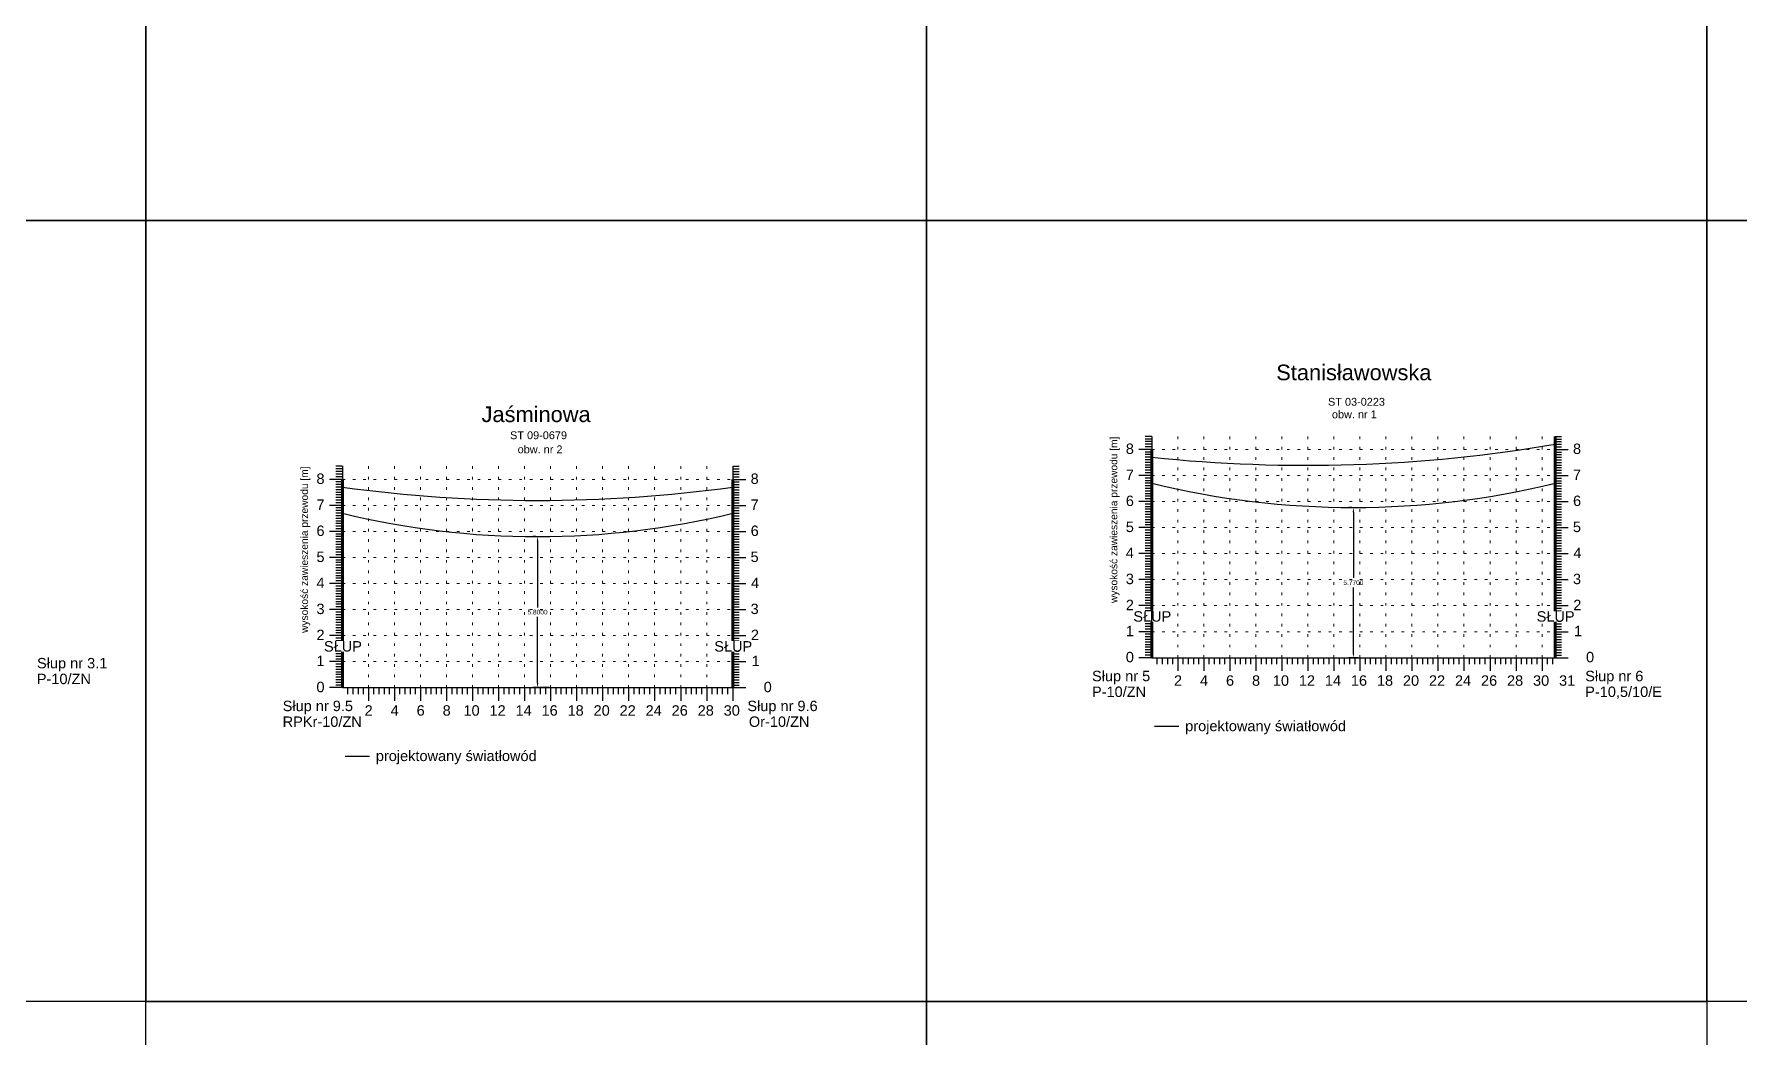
# Model space of a CAD drawing. Header units: metres. Extents: x -155 to 1812, y 681 to 886.
# Drawn here: x 560.3 to 625.8, y 799.2 to 837.7 of the extents above; entities that cross this region are included whole.
import ezdxf

# ---------------------------------------------------------------- set-up
doc = ezdxf.new("R2010")
doc.units = ezdxf.units.M
doc.header["$MEASUREMENT"] = 0
doc.linetypes.add('ACAD_ISO07W100', pattern=[3, 0, -3])
doc.layers.add('ramka', color=7, linetype='Continuous', plot=False)
doc.styles.get("Standard").update_dxf_attribs({"font": 'arial.ttf'})
doc.dimstyles.get("Standard").update_dxf_attribs({"dimtxt": 0.18, "dimasz": 0.18, "dimexe": 0.18, "dimexo": 0.0625, "dimgap": 0.09, "dimtad": 0, "dimtih": 1, "dimtoh": 1, "dimdec": 4, "dimzin": 0, "dimdsep": 46, "dimtxsty": 'Standard', "dimcen": 0.09, "dimadec": 0, "dimazin": 0, "dimtfac": 1, "dimtdec": 4, "dimtofl": 0, "dimtmove": 0, "dimatfit": 3, "dimfxl": 1, "dimtolj": 1, "dimtzin": 0, "dimarcsym": 0})

# ---------------------------------------------------------------- blocks, each defined once
blk = doc.blocks.new('*D335')
at = {"color": 0, "lineweight": -2}
for p, q in [((579.538, 818.377), (579.42, 818.377)), ((579.6, 818.197), (579.6, 815.658)), ((579.6, 812.757), (579.6, 815.295)), ((580.038, 812.577), (579.42, 812.577))]:
    blk.add_line(p, q, dxfattribs=at)
at = {"color": 0}
for points in [[(579.63, 818.197), (579.57, 818.197), (579.6, 818.377)], [(579.57, 812.757), (579.63, 812.757), (579.6, 812.577)]]:
    blk.add_solid(points, dxfattribs=at)
at = {"layer": 'Defpoints', "color": 0}
for p in [(579.6, 818.377), (579.6, 812.577), (580.1, 812.577)]:
    blk.add_point(p, dxfattribs=at)
at = {"color": 0, "lineweight": 25, "insert": (579.6, 815.477), "char_height": 0.18, "attachment_point": 5}
blk.add_mtext('\\A1;5.8000', dxfattribs=at)
blk = doc.blocks.new('*D346')
at = {"color": 0, "lineweight": -2}
for p, q in [((610.893, 819.495), (610.775, 819.495)), ((610.955, 819.315), (610.955, 816.792)), ((610.955, 813.905), (610.955, 816.428)), ((611.143, 813.725), (610.775, 813.725))]:
    blk.add_line(p, q, dxfattribs=at)
at = {"color": 0}
for points in [[(610.985, 819.315), (610.925, 819.315), (610.955, 819.495)], [(610.925, 813.905), (610.985, 813.905), (610.955, 813.725)]]:
    blk.add_solid(points, dxfattribs=at)
at = {"layer": 'Defpoints', "color": 0}
for p in [(610.955, 819.495), (610.955, 813.725), (611.205, 813.725)]:
    blk.add_point(p, dxfattribs=at)
at = {"color": 0, "lineweight": 25, "insert": (610.955, 816.61), "char_height": 0.18, "attachment_point": 5}
blk.add_mtext('\\A1;5.7700', dxfattribs=at)

msp = doc.modelspace()

# ---------------------------------------------------------------- linework, layer by layer
for p, q in [((603.2051, 821.72519), (602.7051, 821.72519)), ((603.2051, 821.72519), (602.7051, 821.72519)), ((603.2051, 822.22519), (602.9551, 822.22519)), ((603.2051, 822.12519), (602.9551, 822.12519)), ((603.2051, 822.02519), (602.9551, 822.02519)), ((603.2051, 821.92519), (602.9551, 821.92519)), ((603.2051, 821.82519), (602.9551, 821.82519)), ((603.2051, 821.62519), (602.9551, 821.62519)), ((603.2051, 822.22519), (603.2051, 813.72519)), ((618.7051, 822.22519), (618.7051, 813.72519)), ((618.7051, 822.22519), (618.9551, 822.22519)), ((618.7051, 822.12519), (618.9551, 822.12519)), ((618.7051, 822.02519), (618.9551, 822.02519)), ((618.7051, 821.92519), (618.9551, 821.92519)), ((618.7051, 821.82519), (618.9551, 821.82519)), ((618.7051, 821.72519), (619.2051, 821.72519)), ((618.7051, 821.72519), (619.2051, 821.72519)), ((618.7051, 821.62519), (618.9551, 821.62519)), ((572.10045, 821.07657), (571.85045, 821.07657)), ((572.10045, 820.97657), (571.85045, 820.97657)), ((572.10045, 821.07657), (572.10045, 812.57657)), ((587.10045, 821.07657), (587.10045, 812.57657)), ((587.10045, 821.07657), (587.35045, 821.07657)), ((587.10045, 820.97657), (587.35045, 820.97657)), ((603.2051, 821.52519), (602.9551, 821.52519)), ((603.2051, 821.42519), (602.9551, 821.42519)), ((603.2051, 821.32519), (602.9551, 821.32519)), ((603.2051, 821.22519), (602.9551, 821.22519)), ((603.2051, 821.12519), (602.9551, 821.12519)), ((603.2051, 821.02519), (602.9551, 821.02519)), ((618.7051, 821.52519), (618.9551, 821.52519)), ((618.7051, 821.42519), (618.9551, 821.42519)), ((618.7051, 821.32519), (618.9551, 821.32519)), ((618.7051, 821.22519), (618.9551, 821.22519)), ((618.7051, 821.12519), (618.9551, 821.12519)), ((618.7051, 821.02519), (618.9551, 821.02519)), ((572.10045, 820.57657), (571.60045, 820.57657)), ((572.10045, 820.57657), (571.60045, 820.57657)), ((572.10045, 820.87657), (571.85045, 820.87657)), ((572.10045, 820.77657), (571.85045, 820.77657)), ((572.10045, 820.67657), (571.85045, 820.67657)), ((572.10045, 820.47657), (571.85045, 820.47657)), ((572.10045, 820.37657), (571.85045, 820.37657)), ((587.10045, 820.87657), (587.35045, 820.87657)), ((587.10045, 820.77657), (587.35045, 820.77657)), ((587.10045, 820.67657), (587.35045, 820.67657)), ((587.10045, 820.57657), (587.60045, 820.57657)), ((587.10045, 820.57657), (587.60045, 820.57657)), ((587.10045, 820.47657), (587.35045, 820.47657)), ((587.10045, 820.37657), (587.35045, 820.37657)), ((603.2051, 820.72519), (602.7051, 820.72519)), ((603.2051, 820.72519), (602.7051, 820.72519)), ((603.2051, 820.92519), (602.9551, 820.92519)), ((603.2051, 820.82519), (602.9551, 820.82519)), ((603.2051, 820.62519), (602.9551, 820.62519)), ((603.2051, 820.52519), (602.9551, 820.52519)), ((603.2051, 820.42519), (602.9551, 820.42519)), ((603.2051, 820.32519), (602.9551, 820.32519)), ((618.7051, 820.92519), (618.9551, 820.92519)), ((618.7051, 820.82519), (618.9551, 820.82519)), ((618.7051, 820.72519), (619.2051, 820.72519)), ((618.7051, 820.72519), (619.2051, 820.72519)), ((618.7051, 820.62519), (618.9551, 820.62519)), ((618.7051, 820.52519), (618.9551, 820.52519)), ((618.7051, 820.42519), (618.9551, 820.42519)), ((618.7051, 820.32519), (618.9551, 820.32519)), ((572.10045, 820.27657), (571.85045, 820.27657)), ((572.10045, 820.17657), (571.85045, 820.17657)), ((572.10045, 820.07657), (571.85045, 820.07657)), ((572.10045, 819.97657), (571.85045, 819.97657)), ((572.10045, 819.87657), (571.85045, 819.87657)), ((572.10045, 819.77657), (571.85045, 819.77657)), ((572.10045, 819.67657), (571.85045, 819.67657)), ((587.10045, 820.27657), (587.35045, 820.27657)), ((587.10045, 820.17657), (587.35045, 820.17657)), ((587.10045, 820.07657), (587.35045, 820.07657)), ((587.10045, 819.97657), (587.35045, 819.97657)), ((587.10045, 819.87657), (587.35045, 819.87657)), ((587.10045, 819.77657), (587.35045, 819.77657)), ((587.10045, 819.67657), (587.35045, 819.67657)), ((603.2051, 819.72519), (602.7051, 819.72519)), ((603.2051, 819.72519), (602.7051, 819.72519)), ((603.2051, 820.22519), (602.9551, 820.22519)), ((603.2051, 820.12519), (602.9551, 820.12519)), ((603.2051, 820.02519), (602.9551, 820.02519)), ((603.2051, 819.92519), (602.9551, 819.92519)), ((603.2051, 819.82519), (602.9551, 819.82519)), ((618.7051, 820.22519), (618.9551, 820.22519)), ((618.7051, 820.12519), (618.9551, 820.12519)), ((618.7051, 820.02519), (618.9551, 820.02519)), ((618.7051, 819.92519), (618.9551, 819.92519)), ((618.7051, 819.82519), (618.9551, 819.82519)), ((618.7051, 819.72519), (619.2051, 819.72519)), ((618.7051, 819.72519), (619.2051, 819.72519)), ((572.10045, 819.57657), (571.60045, 819.57657)), ((572.10045, 819.57657), (571.60045, 819.57657)), ((572.10045, 819.47657), (571.85045, 819.47657)), ((572.10045, 819.37657), (571.85045, 819.37657)), ((572.10045, 819.27657), (571.85045, 819.27657)), ((572.10045, 819.17657), (571.85045, 819.17657)), ((572.10045, 819.07657), (571.85045, 819.07657)), ((587.10045, 819.57657), (587.60045, 819.57657)), ((587.10045, 819.57657), (587.60045, 819.57657)), ((587.10045, 819.47657), (587.35045, 819.47657)), ((587.10045, 819.37657), (587.35045, 819.37657)), ((587.10045, 819.27657), (587.35045, 819.27657)), ((587.10045, 819.17657), (587.35045, 819.17657)), ((587.10045, 819.07657), (587.35045, 819.07657)), ((603.2051, 819.62519), (602.9551, 819.62519)), ((603.2051, 819.52519), (602.9551, 819.52519)), ((603.2051, 819.42519), (602.9551, 819.42519)), ((603.2051, 819.32519), (602.9551, 819.32519)), ((603.2051, 819.22519), (602.9551, 819.22519)), ((603.2051, 819.12519), (602.9551, 819.12519)), ((603.2051, 819.02519), (602.9551, 819.02519)), ((618.7051, 819.62519), (618.9551, 819.62519)), ((618.7051, 819.52519), (618.9551, 819.52519)), ((618.7051, 819.42519), (618.9551, 819.42519)), ((618.7051, 819.32519), (618.9551, 819.32519)), ((618.7051, 819.22519), (618.9551, 819.22519)), ((618.7051, 819.12519), (618.9551, 819.12519)), ((618.7051, 819.02519), (618.9551, 819.02519)), ((572.10045, 818.57657), (571.60045, 818.57657)), ((572.10045, 818.57657), (571.60045, 818.57657)), ((572.10045, 818.97657), (571.85045, 818.97657)), ((572.10045, 818.87657), (571.85045, 818.87657)), ((572.10045, 818.77657), (571.85045, 818.77657)), ((572.10045, 818.67657), (571.85045, 818.67657)), ((572.10045, 818.47657), (571.85045, 818.47657)), ((572.10045, 818.37657), (571.85045, 818.37657)), ((587.10045, 818.97657), (587.35045, 818.97657)), ((587.10045, 818.87657), (587.35045, 818.87657)), ((587.10045, 818.77657), (587.35045, 818.77657)), ((587.10045, 818.67657), (587.35045, 818.67657)), ((587.10045, 818.57657), (587.60045, 818.57657)), ((587.10045, 818.57657), (587.60045, 818.57657)), ((587.10045, 818.47657), (587.35045, 818.47657)), ((587.10045, 818.37657), (587.35045, 818.37657)), ((603.2051, 818.72519), (602.7051, 818.72519)), ((603.2051, 818.72519), (602.7051, 818.72519)), ((603.2051, 818.92519), (602.9551, 818.92519)), ((603.2051, 818.82519), (602.9551, 818.82519)), ((603.2051, 818.62519), (602.9551, 818.62519)), ((603.2051, 818.52519), (602.9551, 818.52519)), ((603.2051, 818.42519), (602.9551, 818.42519)), ((618.7051, 818.92519), (618.9551, 818.92519)), ((618.7051, 818.82519), (618.9551, 818.82519)), ((618.7051, 818.72519), (619.2051, 818.72519)), ((618.7051, 818.72519), (619.2051, 818.72519)), ((618.7051, 818.62519), (618.9551, 818.62519)), ((618.7051, 818.52519), (618.9551, 818.52519)), ((618.7051, 818.42519), (618.9551, 818.42519)), ((572.10045, 818.27657), (571.85045, 818.27657)), ((572.10045, 818.17657), (571.85045, 818.17657)), ((572.10045, 818.07657), (571.85045, 818.07657)), ((572.10045, 817.97657), (571.85045, 817.97657)), ((572.10045, 817.87657), (571.85045, 817.87657)), ((572.10045, 817.77657), (571.85045, 817.77657)), ((572.10045, 817.67657), (571.85045, 817.67657)), ((587.10045, 818.27657), (587.35045, 818.27657)), ((587.10045, 818.17657), (587.35045, 818.17657)), ((587.10045, 818.07657), (587.35045, 818.07657)), ((587.10045, 817.97657), (587.35045, 817.97657)), ((587.10045, 817.87657), (587.35045, 817.87657)), ((587.10045, 817.77657), (587.35045, 817.77657)), ((587.10045, 817.67657), (587.35045, 817.67657)), ((603.2051, 817.72519), (602.7051, 817.72519)), ((603.2051, 817.72519), (602.7051, 817.72519)), ((603.2051, 818.32519), (602.9551, 818.32519)), ((603.2051, 818.22519), (602.9551, 818.22519)), ((603.2051, 818.12519), (602.9551, 818.12519)), ((603.2051, 818.02519), (602.9551, 818.02519)), ((603.2051, 817.92519), (602.9551, 817.92519)), ((603.2051, 817.82519), (602.9551, 817.82519)), ((618.7051, 818.32519), (618.9551, 818.32519)), ((618.7051, 818.22519), (618.9551, 818.22519)), ((618.7051, 818.12519), (618.9551, 818.12519)), ((618.7051, 818.02519), (618.9551, 818.02519)), ((618.7051, 817.92519), (618.9551, 817.92519)), ((618.7051, 817.82519), (618.9551, 817.82519)), ((618.7051, 817.72519), (619.2051, 817.72519)), ((618.7051, 817.72519), (619.2051, 817.72519)), ((572.10045, 817.57657), (571.60045, 817.57657)), ((572.10045, 817.57657), (571.60045, 817.57657)), ((572.10045, 817.47657), (571.85045, 817.47657)), ((572.10045, 817.37657), (571.85045, 817.37657)), ((572.10045, 817.27657), (571.85045, 817.27657)), ((572.10045, 817.17657), (571.85045, 817.17657)), ((572.10045, 817.07657), (571.85045, 817.07657)), ((587.10045, 817.57657), (587.60045, 817.57657)), ((587.10045, 817.57657), (587.60045, 817.57657)), ((587.10045, 817.47657), (587.35045, 817.47657)), ((587.10045, 817.37657), (587.35045, 817.37657)), ((587.10045, 817.27657), (587.35045, 817.27657)), ((587.10045, 817.17657), (587.35045, 817.17657)), ((587.10045, 817.07657), (587.35045, 817.07657)), ((603.2051, 817.62519), (602.9551, 817.62519)), ((603.2051, 817.52519), (602.9551, 817.52519)), ((603.2051, 817.42519), (602.9551, 817.42519)), ((603.2051, 817.32519), (602.9551, 817.32519)), ((603.2051, 817.22519), (602.9551, 817.22519)), ((603.2051, 817.12519), (602.9551, 817.12519)), ((603.2051, 817.02519), (602.9551, 817.02519)), ((618.7051, 817.62519), (618.9551, 817.62519)), ((618.7051, 817.52519), (618.9551, 817.52519)), ((618.7051, 817.42519), (618.9551, 817.42519)), ((618.7051, 817.32519), (618.9551, 817.32519)), ((618.7051, 817.22519), (618.9551, 817.22519)), ((618.7051, 817.12519), (618.9551, 817.12519)), ((618.7051, 817.02519), (618.9551, 817.02519)), ((572.10045, 816.57657), (571.60045, 816.57657)), ((572.10045, 816.57657), (571.60045, 816.57657)), ((572.10045, 816.97657), (571.85045, 816.97657)), ((572.10045, 816.87657), (571.85045, 816.87657)), ((572.10045, 816.77657), (571.85045, 816.77657)), ((572.10045, 816.67657), (571.85045, 816.67657)), ((572.10045, 816.47657), (571.85045, 816.47657)), ((572.10045, 816.37657), (571.85045, 816.37657)), ((587.10045, 816.97657), (587.35045, 816.97657)), ((587.10045, 816.87657), (587.35045, 816.87657)), ((587.10045, 816.77657), (587.35045, 816.77657)), ((587.10045, 816.67657), (587.35045, 816.67657)), ((587.10045, 816.57657), (587.60045, 816.57657)), ((587.10045, 816.57657), (587.60045, 816.57657)), ((587.10045, 816.47657), (587.35045, 816.47657)), ((587.10045, 816.37657), (587.35045, 816.37657)), ((603.2051, 816.72519), (602.7051, 816.72519)), ((603.2051, 816.72519), (602.7051, 816.72519)), ((603.2051, 816.92519), (602.9551, 816.92519)), ((603.2051, 816.82519), (602.9551, 816.82519)), ((603.2051, 816.62519), (602.9551, 816.62519)), ((603.2051, 816.52519), (602.9551, 816.52519)), ((603.2051, 816.42519), (602.9551, 816.42519)), ((618.7051, 816.92519), (618.9551, 816.92519)), ((618.7051, 816.82519), (618.9551, 816.82519)), ((618.7051, 816.72519), (619.2051, 816.72519)), ((618.7051, 816.72519), (619.2051, 816.72519)), ((618.7051, 816.62519), (618.9551, 816.62519)), ((618.7051, 816.52519), (618.9551, 816.52519)), ((618.7051, 816.42519), (618.9551, 816.42519)), ((572.10045, 816.27657), (571.85045, 816.27657)), ((572.10045, 816.17657), (571.85045, 816.17657)), ((572.10045, 816.07657), (571.85045, 816.07657)), ((572.10045, 815.97657), (571.85045, 815.97657)), ((572.10045, 815.87657), (571.85045, 815.87657)), ((572.10045, 815.77657), (571.85045, 815.77657)), ((587.10045, 816.27657), (587.35045, 816.27657)), ((587.10045, 816.17657), (587.35045, 816.17657)), ((587.10045, 816.07657), (587.35045, 816.07657)), ((587.10045, 815.97657), (587.35045, 815.97657)), ((587.10045, 815.87657), (587.35045, 815.87657)), ((587.10045, 815.77657), (587.35045, 815.77657)), ((603.2051, 815.72519), (602.7051, 815.72519)), ((603.2051, 815.72519), (602.7051, 815.72519)), ((603.2051, 816.32519), (602.9551, 816.32519)), ((603.2051, 816.22519), (602.9551, 816.22519)), ((603.2051, 816.12519), (602.9551, 816.12519)), ((603.2051, 816.02519), (602.9551, 816.02519)), ((603.2051, 815.92519), (602.9551, 815.92519)), ((603.2051, 815.82519), (602.9551, 815.82519)), ((618.7051, 816.32519), (618.9551, 816.32519)), ((618.7051, 816.22519), (618.9551, 816.22519)), ((618.7051, 816.12519), (618.9551, 816.12519)), ((618.7051, 816.02519), (618.9551, 816.02519)), ((618.7051, 815.92519), (618.9551, 815.92519)), ((618.7051, 815.82519), (618.9551, 815.82519)), ((618.7051, 815.72519), (619.2051, 815.72519)), ((618.7051, 815.72519), (619.2051, 815.72519)), ((572.10045, 815.57657), (571.60045, 815.57657)), ((572.10045, 815.57657), (571.60045, 815.57657)), ((572.10045, 815.67657), (571.85045, 815.67657)), ((572.10045, 815.47657), (571.85045, 815.47657)), ((572.10045, 815.37657), (571.85045, 815.37657)), ((572.10045, 815.27657), (571.85045, 815.27657)), ((572.10045, 815.17657), (571.85045, 815.17657)), ((572.10045, 815.07657), (571.85045, 815.07657)), ((587.10045, 815.67657), (587.35045, 815.67657)), ((587.10045, 815.57657), (587.60045, 815.57657)), ((587.10045, 815.57657), (587.60045, 815.57657)), ((587.10045, 815.47657), (587.35045, 815.47657)), ((587.10045, 815.37657), (587.35045, 815.37657)), ((587.10045, 815.27657), (587.35045, 815.27657)), ((587.10045, 815.17657), (587.35045, 815.17657)), ((587.10045, 815.07657), (587.35045, 815.07657)), ((603.2051, 815.62519), (602.9551, 815.62519)), ((603.2051, 815.52519), (602.9551, 815.52519)), ((603.2051, 815.42519), (602.9551, 815.42519)), ((603.2051, 815.32519), (602.9551, 815.32519)), ((603.2051, 815.22519), (602.9551, 815.22519)), ((603.2051, 815.12519), (602.9551, 815.12519)), ((618.7051, 815.62519), (618.9551, 815.62519)), ((618.7051, 815.52519), (618.9551, 815.52519)), ((618.7051, 815.42519), (618.9551, 815.42519)), ((618.7051, 815.32519), (618.9551, 815.32519)), ((618.7051, 815.22519), (618.9551, 815.22519)), ((618.7051, 815.12519), (618.9551, 815.12519)), ((572.10045, 814.57657), (571.60045, 814.57657)), ((572.10045, 814.57657), (571.60045, 814.57657)), ((572.10045, 814.97657), (571.85045, 814.97657)), ((572.10045, 814.87657), (571.85045, 814.87657)), ((572.10045, 814.77657), (571.85045, 814.77657)), ((572.10045, 814.67657), (571.85045, 814.67657)), ((572.10045, 814.47657), (571.85045, 814.47657)), ((587.10045, 814.97657), (587.35045, 814.97657)), ((587.10045, 814.87657), (587.35045, 814.87657)), ((587.10045, 814.77657), (587.35045, 814.77657)), ((587.10045, 814.67657), (587.35045, 814.67657)), ((587.10045, 814.57657), (587.60045, 814.57657)), ((587.10045, 814.57657), (587.60045, 814.57657)), ((587.10045, 814.47657), (587.35045, 814.47657)), ((603.2051, 814.72519), (602.7051, 814.72519)), ((603.2051, 814.72519), (602.7051, 814.72519)), ((603.2051, 815.02519), (602.9551, 815.02519)), ((603.2051, 814.92519), (602.9551, 814.92519)), ((603.2051, 814.82519), (602.9551, 814.82519)), ((603.2051, 814.62519), (602.9551, 814.62519)), ((603.2051, 814.52519), (602.9551, 814.52519)), ((603.2051, 814.42519), (602.9551, 814.42519)), ((618.7051, 815.02519), (618.9551, 815.02519)), ((618.7051, 814.92519), (618.9551, 814.92519)), ((618.7051, 814.82519), (618.9551, 814.82519)), ((618.7051, 814.72519), (619.2051, 814.72519)), ((618.7051, 814.72519), (619.2051, 814.72519)), ((618.7051, 814.62519), (618.9551, 814.62519)), ((618.7051, 814.52519), (618.9551, 814.52519)), ((618.7051, 814.42519), (618.9551, 814.42519)), ((572.10045, 814.37657), (571.85045, 814.37657)), ((572.10045, 814.27657), (571.85045, 814.27657)), ((572.10045, 814.17657), (571.85045, 814.17657)), ((572.10045, 814.07657), (571.85045, 814.07657)), ((572.10045, 813.97657), (571.85045, 813.97657)), ((572.10045, 813.87657), (571.85045, 813.87657)), ((572.10045, 813.77657), (571.85045, 813.77657)), ((587.10045, 814.37657), (587.35045, 814.37657)), ((587.10045, 814.27657), (587.35045, 814.27657)), ((587.10045, 814.17657), (587.35045, 814.17657)), ((587.10045, 814.07657), (587.35045, 814.07657)), ((587.10045, 813.97657), (587.35045, 813.97657)), ((587.10045, 813.87657), (587.35045, 813.87657)), ((587.10045, 813.77657), (587.35045, 813.77657)), ((603.2051, 814.32519), (602.9551, 814.32519)), ((603.2051, 814.22519), (602.9551, 814.22519)), ((603.2051, 814.12519), (602.9551, 814.12519)), ((603.2051, 814.02519), (602.9551, 814.02519)), ((603.2051, 813.92519), (602.9551, 813.92519)), ((603.2051, 813.82519), (602.9551, 813.82519)), ((618.7051, 814.32519), (618.9551, 814.32519)), ((618.7051, 814.22519), (618.9551, 814.22519)), ((618.7051, 814.12519), (618.9551, 814.12519)), ((618.7051, 814.02519), (618.9551, 814.02519)), ((618.7051, 813.92519), (618.9551, 813.92519)), ((618.7051, 813.82519), (618.9551, 813.82519)), ((572.10045, 813.57657), (571.60045, 813.57657)), ((572.10045, 813.57657), (571.60045, 813.57657)), ((572.10045, 813.67657), (571.85045, 813.67657)), ((572.10045, 813.47657), (571.85045, 813.47657)), ((572.10045, 813.37657), (571.85045, 813.37657)), ((572.10045, 813.27657), (571.85045, 813.27657)), ((572.10045, 813.17657), (571.85045, 813.17657)), ((587.10045, 813.67657), (587.35045, 813.67657)), ((587.10045, 813.57657), (587.60045, 813.57657)), ((587.10045, 813.57657), (587.60045, 813.57657)), ((587.10045, 813.47657), (587.35045, 813.47657)), ((587.10045, 813.37657), (587.35045, 813.37657)), ((587.10045, 813.27657), (587.35045, 813.27657)), ((587.10045, 813.17657), (587.35045, 813.17657)), ((603.2051, 813.72519), (602.7051, 813.72519)), ((603.2051, 813.72519), (602.9551, 813.72519)), ((603.2051, 813.72519), (619.2051, 813.72519)), ((603.4051, 813.72519), (603.4051, 813.47519)), ((603.6051, 813.72519), (603.6051, 813.47519)), ((603.8051, 813.72519), (603.8051, 813.47519)), ((604.0051, 813.72519), (604.0051, 813.47519)), ((604.2051, 813.72519), (604.2051, 813.22519)), ((604.4051, 813.72519), (604.4051, 813.47519)), ((604.6051, 813.72519), (604.6051, 813.47519)), ((604.8051, 813.72519), (604.8051, 813.47519)), ((605.0051, 813.72519), (605.0051, 813.47519)), ((605.2051, 813.72519), (605.2051, 813.22519)), ((605.4051, 813.72519), (605.4051, 813.47519)), ((605.6051, 813.72519), (605.6051, 813.47519)), ((605.8051, 813.72519), (605.8051, 813.47519)), ((606.0051, 813.72519), (606.0051, 813.47519)), ((606.2051, 813.72519), (606.2051, 813.22519)), ((606.4051, 813.72519), (606.4051, 813.47519)), ((606.6051, 813.72519), (606.6051, 813.47519)), ((606.8051, 813.72519), (606.8051, 813.47519)), ((607.0051, 813.72519), (607.0051, 813.47519)), ((607.2051, 813.72519), (607.2051, 813.22519)), ((607.4051, 813.72519), (607.4051, 813.47519)), ((607.6051, 813.72519), (607.6051, 813.47519)), ((607.8051, 813.72519), (607.8051, 813.47519)), ((608.0051, 813.72519), (608.0051, 813.47519)), ((608.2051, 813.72519), (608.2051, 813.22519)), ((608.4051, 813.72519), (608.4051, 813.47519)), ((608.6051, 813.72519), (608.6051, 813.47519)), ((608.8051, 813.72519), (608.8051, 813.47519)), ((609.0051, 813.72519), (609.0051, 813.47519)), ((609.2051, 813.72519), (609.2051, 813.22519)), ((609.4051, 813.72519), (609.4051, 813.47519)), ((609.6051, 813.72519), (609.6051, 813.47519)), ((609.8051, 813.72519), (609.8051, 813.47519)), ((610.0051, 813.72519), (610.0051, 813.47519)), ((610.2051, 813.72519), (610.2051, 813.22519)), ((610.4051, 813.72519), (610.4051, 813.47519)), ((610.6051, 813.72519), (610.6051, 813.47519)), ((610.8051, 813.72519), (610.8051, 813.47519)), ((611.0051, 813.72519), (611.0051, 813.47519)), ((611.2051, 813.72519), (611.2051, 813.22519)), ((611.4051, 813.72519), (611.4051, 813.47519)), ((611.6051, 813.72519), (611.6051, 813.47519)), ((611.8051, 813.72519), (611.8051, 813.47519)), ((612.0051, 813.72519), (612.0051, 813.47519)), ((612.2051, 813.72519), (612.2051, 813.22519)), ((612.4051, 813.72519), (612.4051, 813.47519)), ((612.6051, 813.72519), (612.6051, 813.47519)), ((612.8051, 813.72519), (612.8051, 813.47519)), ((613.0051, 813.72519), (613.0051, 813.47519)), ((613.2051, 813.72519), (613.2051, 813.22519)), ((613.4051, 813.72519), (613.4051, 813.47519)), ((613.6051, 813.72519), (613.6051, 813.47519)), ((613.8051, 813.72519), (613.8051, 813.47519)), ((614.0051, 813.72519), (614.0051, 813.47519)), ((614.2051, 813.72519), (614.2051, 813.22519)), ((614.4051, 813.72519), (614.4051, 813.47519)), ((614.6051, 813.72519), (614.6051, 813.47519)), ((614.8051, 813.72519), (614.8051, 813.47519)), ((615.0051, 813.72519), (615.0051, 813.47519)), ((615.2051, 813.72519), (615.2051, 813.22519)), ((615.4051, 813.72519), (615.4051, 813.47519)), ((615.6051, 813.72519), (615.6051, 813.47519)), ((615.8051, 813.72519), (615.8051, 813.47519)), ((616.0051, 813.72519), (616.0051, 813.47519)), ((616.2051, 813.72519), (616.2051, 813.22519)), ((616.4051, 813.72519), (616.4051, 813.47519)), ((616.6051, 813.72519), (616.6051, 813.47519)), ((616.8051, 813.72519), (616.8051, 813.47519)), ((617.0051, 813.72519), (617.0051, 813.47519)), ((617.2051, 813.72519), (617.2051, 813.22519)), ((617.4051, 813.72519), (617.4051, 813.47519)), ((617.6051, 813.72519), (617.6051, 813.47519)), ((617.8051, 813.72519), (617.8051, 813.47519)), ((618.0051, 813.72519), (618.0051, 813.47519)), ((618.2051, 813.72519), (618.2051, 813.22519)), ((618.4051, 813.72519), (618.4051, 813.47519)), ((618.6051, 813.72519), (618.6051, 813.47519)), ((618.7051, 813.72519), (619.2051, 813.72519)), ((618.7051, 813.72519), (618.9551, 813.72519)), ((572.10045, 812.57657), (571.60045, 812.57657)), ((572.10045, 813.07657), (571.85045, 813.07657)), ((572.10045, 812.97657), (571.85045, 812.97657)), ((572.10045, 812.87657), (571.85045, 812.87657)), ((572.10045, 812.77657), (571.85045, 812.77657)), ((572.10045, 812.67657), (571.85045, 812.67657)), ((572.10045, 812.57657), (571.85045, 812.57657)), ((572.10045, 812.57657), (587.10045, 812.57657)), ((572.30045, 812.57657), (572.30045, 812.32657)), ((572.50045, 812.57657), (572.50045, 812.32657)), ((572.70045, 812.57657), (572.70045, 812.32657)), ((572.90045, 812.57657), (572.90045, 812.32657)), ((573.10045, 812.57657), (573.10045, 812.07657)), ((573.30045, 812.57657), (573.30045, 812.32657)), ((573.50045, 812.57657), (573.50045, 812.32657)), ((573.70045, 812.57657), (573.70045, 812.32657)), ((573.90045, 812.57657), (573.90045, 812.32657)), ((574.10045, 812.57657), (574.10045, 812.07657)), ((574.30045, 812.57657), (574.30045, 812.32657)), ((574.50045, 812.57657), (574.50045, 812.32657)), ((574.70045, 812.57657), (574.70045, 812.32657)), ((574.90045, 812.57657), (574.90045, 812.32657)), ((575.10045, 812.57657), (575.10045, 812.07657)), ((575.30045, 812.57657), (575.30045, 812.32657)), ((575.50045, 812.57657), (575.50045, 812.32657)), ((575.70045, 812.57657), (575.70045, 812.32657)), ((575.90045, 812.57657), (575.90045, 812.32657)), ((576.10045, 812.57657), (576.10045, 812.07657)), ((576.30045, 812.57657), (576.30045, 812.32657)), ((576.50045, 812.57657), (576.50045, 812.32657)), ((576.70045, 812.57657), (576.70045, 812.32657)), ((576.90045, 812.57657), (576.90045, 812.32657)), ((577.10045, 812.57657), (577.10045, 812.07657)), ((577.30045, 812.57657), (577.30045, 812.32657)), ((577.50045, 812.57657), (577.50045, 812.32657)), ((577.70045, 812.57657), (577.70045, 812.32657)), ((577.90045, 812.57657), (577.90045, 812.32657)), ((578.10045, 812.57657), (578.10045, 812.07657)), ((578.30045, 812.57657), (578.30045, 812.32657)), ((578.50045, 812.57657), (578.50045, 812.32657)), ((578.70045, 812.57657), (578.70045, 812.32657)), ((578.90045, 812.57657), (578.90045, 812.32657)), ((579.10045, 812.57657), (579.10045, 812.07657)), ((579.30045, 812.57657), (579.30045, 812.32657)), ((579.50045, 812.57657), (579.50045, 812.32657)), ((579.70045, 812.57657), (579.70045, 812.32657)), ((579.90045, 812.57657), (579.90045, 812.32657)), ((580.10045, 812.57657), (580.10045, 812.07657)), ((580.30045, 812.57657), (580.30045, 812.32657)), ((580.50045, 812.57657), (580.50045, 812.32657)), ((580.70045, 812.57657), (580.70045, 812.32657)), ((580.90045, 812.57657), (580.90045, 812.32657)), ((581.10045, 812.57657), (581.10045, 812.07657)), ((581.30045, 812.57657), (581.30045, 812.32657)), ((581.50045, 812.57657), (581.50045, 812.32657)), ((581.70045, 812.57657), (581.70045, 812.32657)), ((581.90045, 812.57657), (581.90045, 812.32657)), ((582.10045, 812.57657), (582.10045, 812.07657)), ((582.30045, 812.57657), (582.30045, 812.32657)), ((582.50045, 812.57657), (582.50045, 812.32657)), ((582.70045, 812.57657), (582.70045, 812.32657)), ((582.90045, 812.57657), (582.90045, 812.32657)), ((583.10045, 812.57657), (583.10045, 812.07657)), ((583.30045, 812.57657), (583.30045, 812.32657)), ((583.50045, 812.57657), (583.50045, 812.32657)), ((583.70045, 812.57657), (583.70045, 812.32657)), ((583.90045, 812.57657), (583.90045, 812.32657)), ((584.10045, 812.57657), (584.10045, 812.07657)), ((584.30045, 812.57657), (584.30045, 812.32657)), ((584.50045, 812.57657), (584.50045, 812.32657)), ((584.70045, 812.57657), (584.70045, 812.32657)), ((584.90045, 812.57657), (584.90045, 812.32657)), ((585.10045, 812.57657), (585.10045, 812.07657)), ((585.30045, 812.57657), (585.30045, 812.32657)), ((585.50045, 812.57657), (585.50045, 812.32657)), ((585.70045, 812.57657), (585.70045, 812.32657)), ((585.90045, 812.57657), (585.90045, 812.32657)), ((586.10045, 812.57657), (586.10045, 812.07657)), ((586.30045, 812.57657), (586.30045, 812.32657)), ((586.50045, 812.57657), (586.50045, 812.32657)), ((586.70045, 812.57657), (586.70045, 812.32657)), ((586.90045, 812.57657), (586.90045, 812.32657)), ((587.10045, 813.07657), (587.35045, 813.07657)), ((587.10045, 812.97657), (587.35045, 812.97657)), ((587.10045, 812.87657), (587.35045, 812.87657)), ((587.10045, 812.77657), (587.35045, 812.77657)), ((587.10045, 812.67657), (587.35045, 812.67657)), ((587.10045, 812.57657), (587.10045, 812.07657)), ((587.10045, 812.57657), (587.60045, 812.57657)), ((587.10045, 812.57657), (587.35045, 812.57657))]:
    msp.add_line(p, q)
at = {"linetype": 'ACAD_ISO07W100', "lineweight": 15, "ltscale": 0.1}
for p, q in [((603.2051, 821.72519), (619.2051, 821.72519)), ((604.2051, 813.72519), (604.2051, 822.22519)), ((605.2051, 813.72519), (605.2051, 822.22519)), ((606.2051, 813.72519), (606.2051, 822.22519)), ((607.2051, 813.72519), (607.2051, 822.22519)), ((608.2051, 813.72519), (608.2051, 822.22519)), ((609.2051, 813.72519), (609.2051, 822.22519)), ((610.2051, 813.72519), (610.2051, 822.22519)), ((611.2051, 813.72519), (611.2051, 822.22519)), ((612.2051, 813.72519), (612.2051, 822.22519)), ((613.2051, 813.72519), (613.2051, 822.22519)), ((614.2051, 813.72519), (614.2051, 822.22519)), ((615.2051, 813.72519), (615.2051, 822.22519)), ((616.2051, 813.72519), (616.2051, 822.22519)), ((617.2051, 813.72519), (617.2051, 822.22519)), ((618.2051, 813.72519), (618.2051, 822.22519)), ((618.7051, 813.72519), (618.7051, 822.22519)), ((573.10045, 812.57657), (573.10045, 821.07657)), ((574.10045, 812.57657), (574.10045, 821.07657)), ((575.10045, 812.57657), (575.10045, 821.07657)), ((576.10045, 812.57657), (576.10045, 821.07657)), ((577.10045, 812.57657), (577.10045, 821.07657)), ((578.10045, 812.57657), (578.10045, 821.07657)), ((579.10045, 812.57657), (579.10045, 821.07657)), ((580.10045, 812.57657), (580.10045, 821.07657)), ((581.10045, 812.57657), (581.10045, 821.07657)), ((582.10045, 812.57657), (582.10045, 821.07657)), ((583.10045, 812.57657), (583.10045, 821.07657)), ((584.10045, 812.57657), (584.10045, 821.07657)), ((585.10045, 812.57657), (585.10045, 821.07657)), ((586.10045, 812.57657), (586.10045, 821.07657)), ((587.10045, 812.57657), (587.10045, 821.07657)), ((587.10045, 812.57657), (587.10045, 821.07657)), ((572.10045, 820.57657), (587.10045, 820.57657)), ((603.2051, 820.72519), (619.2051, 820.72519)), ((603.2051, 819.72519), (619.2051, 819.72519)), ((572.10045, 819.57657), (587.10045, 819.57657)), ((572.10045, 818.57657), (587.10045, 818.57657)), ((603.2051, 818.72519), (619.2051, 818.72519)), ((603.2051, 817.72519), (619.2051, 817.72519)), ((572.10045, 817.57657), (587.10045, 817.57657)), ((572.10045, 816.57657), (587.10045, 816.57657)), ((603.2051, 816.72519), (619.2051, 816.72519)), ((603.2051, 815.72519), (619.2051, 815.72519)), ((572.10045, 815.57657), (587.10045, 815.57657)), ((572.10045, 814.57657), (587.10045, 814.57657)), ((603.2051, 814.72519), (619.2051, 814.72519)), ((572.10045, 813.57657), (587.10045, 813.57657)), ((603.2051, 813.72519), (619.2051, 813.72519)), ((572.10045, 812.57657), (587.10045, 812.57657))]:
    msp.add_line(p, q, dxfattribs=at)
at = {"lineweight": 100}
for p, q in [((603.2051, 821.72519), (603.2051, 813.72519)), ((618.7051, 822.22519), (618.7051, 813.72519)), ((572.10045, 820.57657), (572.10045, 812.57657)), ((587.10045, 820.57657), (587.10045, 812.57657))]:
    msp.add_line(p, q, dxfattribs=at)
at = {"lineweight": 25}
for p, q in [((618.2051, 813.72519), (618.7051, 813.72519)), ((587.10045, 812.57657), (587.60045, 812.57657))]:
    msp.add_line(p, q, dxfattribs=at)
at = {"color": 3, "lineweight": 25}
for p, q in [((603.31065, 811.09497), (604.24124, 811.09497)), ((572.206, 809.94635), (573.13658, 809.94635))]:
    msp.add_line(p, q, dxfattribs=at)
at = {"lineweight": 25}
for points in [[(534.54271, 860.52182), (564.54271, 860.52182), (564.54271, 830.52182), (534.54271, 830.52182), (534.54271, 860.52182)], [(564.54271, 860.52182), (594.54271, 860.52182), (594.54271, 830.52182), (564.54271, 830.52182), (564.54271, 860.52182)], [(594.54271, 860.52182), (624.54271, 860.52182), (624.54271, 830.52182), (594.54271, 830.52182), (594.54271, 860.52182)], [(624.54271, 860.52182), (654.54271, 860.52182), (654.54271, 830.52182), (624.54271, 830.52182), (624.54271, 860.52182)], [(534.54271, 830.52182), (564.54271, 830.52182), (564.54271, 800.52182), (534.54271, 800.52182), (534.54271, 830.52182)], [(594.54271, 830.52182), (624.54271, 830.52182), (624.54271, 800.52182), (594.54271, 800.52182), (594.54271, 830.52182)], [(624.54271, 830.52182), (654.54271, 830.52182), (654.54271, 800.52182), (624.54271, 800.52182), (624.54271, 830.52182)], [(564.54271, 800.52182), (594.54271, 800.52182), (594.54271, 770.52182), (564.54271, 770.52182), (564.54271, 800.52182)], [(594.54271, 800.52182), (624.54271, 800.52182), (624.54271, 770.52182), (594.54271, 770.52182), (594.54271, 800.52182)]]:
    msp.add_lwpolyline(points, dxfattribs=at)
at = {"lineweight": 30}
for centre, radius, start, end in [((609.13392, 878.13189), 57.01579, 264.0312794, 279.6639412), ((579.60045, 875.16863), 55.40206, 262.2197512, 277.7802488)]:
    msp.add_arc(centre, radius, start, end, dxfattribs=at)
at = {"color": 3, "lineweight": 30}
for centre, radius in [((610.9551, 852.25186), 32.75667), ((579.60045, 850.07657), 31.7)]:
    msp.add_arc(centre, radius, 256.3144532, 283.6855468, dxfattribs=at)
at = {"layer": 'ramka'}
for p, q in [((603.2051, 813.72519), (610.9551, 813.72519)), ((603.2051, 813.72519), (610.9551, 813.72519)), ((603.2051, 813.72519), (610.9551, 813.72519)), ((572.10045, 812.57657), (579.60045, 812.57657))]:
    msp.add_line(p, q, dxfattribs=at)

# ---------------------------------------------------------------- texts
for s, height, p in [('Stanisławowska', 0.6, (607.99079, 824.38254)), ('ST 03-0223', 0.3, (609.97844, 823.40476)), ('Jaśminowa', 0.6, (577.4482, 822.77526)), ('obw. nr 1', 0.3, (610.12927, 822.92212)), ('ST 09-0679', 0.3, (578.54402, 822.11933)), ('obw. nr 2', 0.3, (578.83539, 821.57821)), ('8', 0.4, (602.20784, 821.5511)), ('8', 0.4, (619.39349, 821.5511)), ('7', 0.4, (602.20784, 820.5511)), ('7', 0.4, (619.39049, 820.5511)), ('8', 0.4, (571.10319, 820.40248)), ('8', 0.4, (587.78884, 820.40248)), ('7', 0.4, (571.10319, 819.40248)), ('7', 0.4, (587.78583, 819.40248)), ('6', 0.4, (602.20784, 819.5511)), ('6', 0.4, (619.39622, 819.5511)), ('6', 0.4, (571.10319, 818.40248)), ('6', 0.4, (587.79156, 818.40248)), ('5', 0.4, (602.20784, 818.5511)), ('5', 0.4, (619.39076, 818.5511)), ('5', 0.4, (571.10319, 817.40248)), ('5', 0.4, (587.78611, 817.40248)), ('4', 0.4, (602.20784, 817.5511)), ('4', 0.4, (619.4115, 817.5511)), ('4', 0.4, (571.10319, 816.40248)), ('4', 0.4, (587.80684, 816.40248)), ('3', 0.4, (602.20784, 816.5511)), ('3', 0.4, (619.39349, 816.5511)), ('3', 0.4, (571.10319, 815.40248)), ('3', 0.4, (587.78884, 815.40248)), ('2', 0.4, (602.20784, 815.5511)), ('2', 0.4, (619.40468, 815.5511)), ('2', 0.4, (571.10319, 814.40248)), ('2', 0.4, (587.80002, 814.40248)), ('1', 0.4, (602.20784, 814.5511)), ('1', 0.4, (619.43333, 814.5511)), ('1', 0.4, (571.10319, 813.40248)), ('1', 0.4, (587.82867, 813.40248)), ('0', 0.4, (602.20784, 813.5511)), ('0', 0.4, (619.89513, 813.5511)), ('Słup nr 3.1', 0.4, (560.36326, 813.31781)), ('P-10/ZN', 0.4, (560.35582, 812.71293)), ('Słup nr 5', 0.4, (600.90985, 812.82327)), ('Słup nr 6', 0.4, (619.86305, 812.82327)), ('0', 0.4, (571.10319, 812.40248)), ('0', 0.4, (588.29047, 812.40248)), ('P-10/ZN', 0.4, (600.90821, 812.21839)), ('2', 0.4, (604.05829, 812.64951)), ('4', 0.4, (605.05829, 812.64951)), ('6', 0.4, (606.05829, 812.64951)), ('8', 0.4, (607.05829, 812.64951)), ('10', 0.4, (607.85829, 812.64951)), ('12', 0.4, (608.85829, 812.64951)), ('14', 0.4, (609.85829, 812.64951)), ('16', 0.4, (610.85829, 812.64951)), ('18', 0.4, (611.85829, 812.64951)), ('20', 0.4, (612.85829, 812.64951)), ('22', 0.4, (613.85829, 812.64951)), ('24', 0.4, (614.85829, 812.64951)), ('26', 0.4, (615.85829, 812.64951)), ('28', 0.4, (616.85829, 812.64951)), ('30', 0.4, (617.85829, 812.64951)), ('31', 0.4, (618.85829, 812.64951)), ('P-10,5/10/E', 0.4, (619.86305, 812.21839)), ('Słup nr 9.5', 0.4, (569.8052, 811.67465)), ('2', 0.4, (572.95363, 811.50089)), ('4', 0.4, (573.95363, 811.50089)), ('6', 0.4, (574.95363, 811.50089)), ('8', 0.4, (575.95363, 811.50089)), ('10', 0.4, (576.75363, 811.50089)), ('12', 0.4, (577.75363, 811.50089)), ('14', 0.4, (578.75363, 811.50089)), ('16', 0.4, (579.75363, 811.50089)), ('18', 0.4, (580.75363, 811.50089)), ('20', 0.4, (581.75363, 811.50089)), ('22', 0.4, (582.75363, 811.50089)), ('24', 0.4, (583.75363, 811.50089)), ('26', 0.4, (584.75363, 811.50089)), ('28', 0.4, (585.75363, 811.50089)), ('30', 0.4, (586.75363, 811.50089)), ('Słup nr 9.6', 0.4, (587.66356, 811.67465)), ('RPKr-10/ZN', 0.4, (569.80355, 811.06977)), ('Or-10/ZN', 0.4, (587.7218, 811.06977)), ('projektowany światłowód', 0.4, (604.49, 810.90521)), ('projektowany światłowód', 0.4, (573.38534, 809.75659))]:
    msp.add_text(s, height=height).set_placement(p)

# ---------------------------------------------------------------- dimensions: what is measured, and where the dimension line sits
at = {"lineweight": 25}
for base, p1, p2, picture, middle in [((610.9551, 813.72519), (610.9551, 819.49519), (611.2051, 813.72519), '*D346', (610.9551, 816.61019)), ((579.60045, 812.57657), (579.60045, 818.37657), (580.10045, 812.57657), '*D335', (579.60045, 815.47657))]:
    dim = msp.add_linear_dim(base=base, p1=p1, p2=p2, angle=90, dimstyle='Standard', dxfattribs=at)
    dim.commit()
    dim.dimension.update_dxf_attribs({"geometry": picture, "text_midpoint": middle})

# ---------------------------------------------------------------- next in the draw order: texts
at = {"lineweight": 18, "char_height": 0.28, "attachment_point": 1, "rotation": 90, "bg_fill": 3, "box_fill_scale": 1, "bg_fill_color": 256, "bg_fill_transparency": 0}
for insert in [(601.60233, 815.8273), (570.49768, 814.67868)]:
    msp.add_mtext_dynamic_manual_height_columns('wysokość zawieszenia przewodu [m]', width=9.2804774, gutter_width=2, heights=[-0.36385], dxfattribs=dict(at, insert=insert))
at = {"lineweight": 18, "char_height": 0.4, "attachment_point": 1, "bg_fill": 3, "box_fill_scale": 1, "bg_fill_color": 256, "bg_fill_transparency": 0}
for insert in [(602.497, 815.51139), (617.997, 815.51139), (571.39234, 814.36277), (586.39234, 814.36277)]:
    msp.add_mtext_dynamic_manual_height_columns('SŁUP', width=1.5368437, gutter_width=2, heights=[-0.41364], dxfattribs=dict(at, insert=insert))

# ---------------------------------------------------------------- next in the draw order: linework, layer by layer
at = {"lineweight": 25}
msp.add_lwpolyline([(564.54271, 830.52182), (594.54271, 830.52182), (594.54271, 800.52182), (564.54271, 800.52182), (564.54271, 830.52182)], dxfattribs=at)
at = {"layer": 'ramka'}
msp.add_line((603.2051, 813.72519), (603.2051, 821.39519), dxfattribs=at)

doc.saveas('drawing.dxf')
